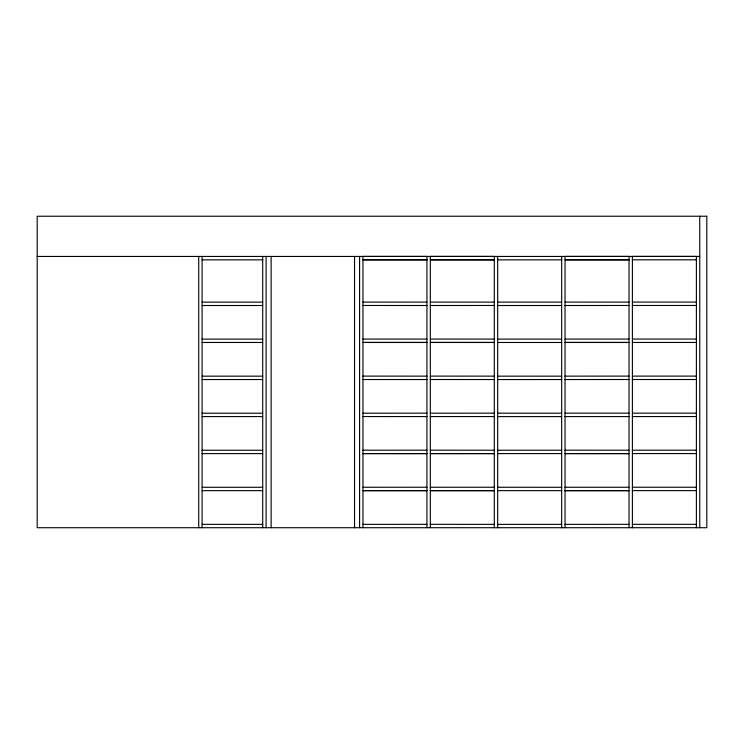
<?xml version="1.0" encoding="UTF-8"?>
<svg xmlns="http://www.w3.org/2000/svg" width="744" height="744" viewBox="0 0 744 744"><rect width="100%" height="100%" fill="white"/><g stroke="black" fill="none" stroke-linecap="round" stroke-linejoin="round"><path stroke-width="1.12" d="M37.2 256.447L699.751 256.447M632.391 259.814L696.384 259.814M202.098 259.842L262.716 259.842M497.671 259.861L561.664 259.842M202.098 302.138L262.716 302.138M362.96 302.111L426.944 302.083M430.32 302.111L494.304 302.111M497.671 302.111L561.664 302.111M565.031 302.083L629.024 302.111M632.391 302.083L696.384 302.083M202.098 305.505L262.716 305.505M362.96 305.477L426.944 305.505M430.32 305.505L494.304 305.477M497.671 305.505L561.664 305.505M565.031 305.505L629.024 305.477M632.391 305.477L696.384 305.477M202.098 339.106L262.716 339.106M362.96 339.078L426.944 339.078M430.32 339.059L494.304 339.078M497.671 339.097L561.664 339.097M565.031 339.078L629.024 339.059M632.391 339.059L696.384 339.059M632.391 342.454L696.384 342.454M202.098 342.473L262.716 342.473M497.671 342.473L561.664 342.491M202.098 376.166L262.716 376.166M362.96 376.111L426.944 376.139M430.32 376.111L494.304 376.139M497.671 376.157L561.664 376.157M565.031 376.139L629.024 376.111M632.391 376.111L696.384 376.111M202.098 379.533L262.716 379.533M362.96 379.533L426.944 379.533M430.32 379.505L494.304 379.533M497.671 379.552L561.664 379.533M565.031 379.533L629.024 379.505M632.391 379.505L696.384 379.505M202.098 413.218L262.716 413.218M362.96 413.19L426.944 413.162M430.32 413.19L494.304 413.162M497.671 413.19L561.664 413.208M565.031 413.162L629.024 413.162M632.391 413.162L696.384 413.162M202.098 416.584L262.716 416.584M362.96 416.556L426.944 416.584M430.32 416.584L494.304 416.556M497.671 416.603L561.664 416.603M565.031 416.584L629.024 416.584M632.391 416.556L696.384 416.556M202.098 450.241L262.716 450.241M362.96 450.213L426.944 450.185M430.32 450.185L494.304 450.213M497.671 450.232L561.664 450.213M565.031 450.185L629.024 450.213M632.391 450.185L696.384 450.185M632.391 453.58L696.384 453.58M202.098 453.608L262.716 453.608M497.671 453.608L561.664 453.608M202.098 487.283L262.716 487.283M362.96 487.264L426.944 487.236M430.32 487.264L494.304 487.236M497.671 487.264L561.664 487.274M565.031 487.264L629.024 487.264M632.391 487.236L696.384 487.236M362.96 490.631L426.944 490.631M430.32 490.631L494.304 490.631M565.031 490.631L629.024 490.631M632.391 490.631L696.384 490.631M202.098 490.659L262.716 490.659M362.96 490.659L426.944 490.659M430.32 490.659L494.304 490.659M497.671 490.668L561.664 490.668M565.031 490.659L629.024 490.659M202.098 524.353L262.716 524.353M362.96 524.353L426.944 524.334M430.32 524.334L494.304 524.353M497.671 524.371L561.664 524.353M565.031 524.353L629.024 524.334M632.391 524.334L696.384 524.334M699.751 216.234L699.751 527.719M696.384 527.719L696.384 256.42L632.391 256.42L632.391 527.719M629.024 527.719L629.024 256.42L565.031 256.42L565.031 527.719M561.664 256.447L561.664 527.766M497.671 256.447L497.671 527.766M494.304 527.719L494.304 256.42L430.32 256.42L430.32 527.719M426.944 527.719L426.944 256.42L362.96 256.42L362.96 527.719M359.584 256.447L359.584 527.719M354.535 256.447L354.535 527.719M271.142 256.447L271.142 527.719M266.092 256.447L266.092 527.719M262.716 256.447L262.716 527.719M202.098 256.447L202.098 527.719M198.732 256.447L198.732 527.719M706.8 216.234L37.2 216.234L37.2 527.719L706.8 527.719L706.8 216.234M426.944 259.814L362.96 259.814L426.944 259.842M494.304 259.814L430.32 259.814L494.304 259.842M629.024 259.814L565.031 259.814L629.024 259.842M426.944 342.454L362.96 342.454L426.944 342.473M494.304 342.454L430.32 342.454L494.304 342.473M629.024 342.454L565.031 342.454L629.024 342.473M426.944 453.58L362.96 453.58L426.944 453.608M494.304 453.58L430.32 453.58L494.304 453.608M629.024 453.58L565.031 453.58L629.024 453.608"/></g></svg>
